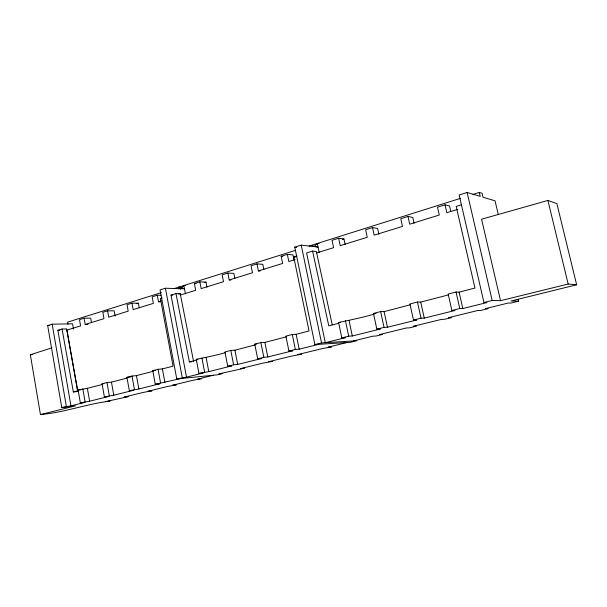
<?xml version="1.0" encoding="UTF-8"?>
<svg xmlns="http://www.w3.org/2000/svg" width="607" height="607" viewBox="0 0 607 607"><rect width="100%" height="100%" fill="white"/><g stroke="black" fill="none" stroke-linecap="round" stroke-linejoin="round"><path stroke-width="0.91" d="M180.37 289.243L183.853 285.525L185.499 285.586M314.494 246.275L317.294 243.475L319.1 243.695M213.55 375.202L197.821 379.056L201.721 378.647L192.662 380.323L172.38 385.286L176.349 384.853L167.403 386.507L147.842 391.295L151.879 390.832L143.04 392.471L124.169 397.092L128.274 396.606L105.83 401.584L109.973 401.083C86.505 403.989 64.084 412.563 40.441 414.566L30.35 354.746L51.99 347.811M40.441 414.566L75.397 405.871L61.755 407.54L47.68 325.602L52.179 324.176L72.567 323.812L73.485 329.04M178.898 288.833L178.587 287.187L184.49 288.826L165.415 288.234L160.066 289.934L176.766 378.935L217.397 374.815L222.701 373.517L218.877 373.904L244.318 368.237L240.569 368.593L262.937 363.115L272.293 361.393L268.635 361.719L291.891 356.021L301.368 354.283L297.825 354.571L322.029 348.638L331.619 346.885L328.197 347.128L347.022 342.523M314.912 344.571L321.551 342.917L356.711 340.755L350.36 342.302L314.912 344.571L294.767 247.178L301.231 245.129L318.053 247.079L310.959 245.478M472.99 194.415L479.287 192.434L480.213 196.387L467.132 192.472L459.158 194.999L483.954 302.521L486.837 302.582L462.822 308.546L459.795 308.531L451.896 310.496L448.171 294.054L456.039 292.013L459.089 292.149L474.955 288.044L456.191 206.418L461.434 204.787M161.439 292.589L67.582 322.165L67.976 324.442M174.072 288.613L295.632 250.304M309.153 246.04L460.387 198.39M91.498 322.56L90.709 318.144L84.092 318.212L79.494 319.654L80.587 325.876L66.96 330.087L77.582 391.067M115.11 316.209L114.131 310.822L107.598 310.83L102.826 312.324L103.964 318.652L85.192 324.449L84.092 318.212M139.261 307.802L138.419 303.227L131.977 303.166L127.03 304.722L128.206 311.156L108.736 317.173L107.598 310.83M160.908 295.29L157.289 295.214L152.152 296.831L153.374 303.379L133.161 309.623L131.977 303.166M180.416 295.025L195.689 290.305L194.392 283.56L199.862 281.845L206.001 282.103L206.972 287.134M234.863 278.522L233.847 273.4L227.853 273.051L222.17 274.834L223.513 281.709L201.167 288.613L199.862 281.845M263.878 269.561L262.823 264.341L256.989 263.893L251.07 265.76L252.474 272.763L229.211 279.948L227.853 273.051M256.989 263.893L258.407 270.927L282.634 263.438L281.178 256.298L287.346 254.363L292.999 254.91L294.099 260.228M345.133 244.469L343.964 238.976L338.638 238.248L332.037 240.319L333.6 247.694L316.74 252.899M378.889 234.272L377.622 228.46L372.539 227.595L365.642 229.765L367.273 237.284L340.216 245.645L338.638 238.248M414.118 223.399L412.79 217.465L407.972 216.464L400.757 218.732L402.464 226.411L374.185 235.152L372.539 227.595M450.751 211.168L449.559 205.97L445.037 204.825L437.488 207.192L439.271 215.037L409.695 224.18L407.972 216.464M136.78 303.743L138.419 303.227M204.445 282.589L206.001 282.103M342.318 239.492L343.964 238.976M61.755 407.54L70.943 405.84L57.877 330.314L62.051 329.024L66.611 328.911L77.886 391.477M162.145 297.885L160.377 298.432L173.071 366.15L162.403 368.912L158.048 369.284L152.759 370.657L155.278 384.277L159.633 383.814L138.866 388.973L129.344 390.726L126.924 377.357L132.007 376.037L136.438 375.627L153.525 371.211M225.5 352.637C215.834 355.399 206.039 357.303 196.266 359.374L198.944 373.419L203.17 373.009L186.516 377.144L171.022 295.123L175.984 293.583L180.241 293.682L193.61 361.597M286.231 336.877L264.88 342.401L260.889 342.614L254.765 344.207L257.672 358.805L263.817 357.28L267.793 356.962L292.802 350.755L288.924 351.036L285.897 336.134L292.286 334.472L296.148 334.305L309.031 330.974L293.75 256.951L296.944 255.957M332.249 324.836L316.338 251.488L312.59 251.086L306.596 252.952L325.284 342.689L345.466 337.682L341.824 337.879L338.577 322.469C350.527 319.995 362.47 317.453 374.314 314.145M178.595 294.19L180.241 293.682M157.289 295.214L158.526 301.793L161.136 300.981M295.108 259.584L288.818 261.526L287.346 254.363M457.511 209.4L446.835 212.7L445.037 204.825M547.901 200.447L481.563 219.21L500.54 300.693L568.167 284.038L576.65 284.789L556.869 203.603L547.901 200.447L568.167 284.038M102.173 384.527L87.378 388.328L78.106 390.013L80.352 402.911L89.631 401.197L108.888 396.417L104.389 396.932L102.09 383.799L106.991 382.524L111.453 382.152L126.84 378.131M198.944 373.419L208.808 371.605L231.821 365.892L227.701 366.264L224.954 351.939L230.827 350.421L234.909 350.216L255.243 344.897M341.824 337.879L348.706 336.164L352.31 335.982L380.316 329.024L376.841 329.169L373.48 313.432L380.65 311.573L384.087 311.626L410.514 304.722M448.573 294.873L420.712 302.081L417.449 302.02L409.945 303.963L413.496 320.048L416.774 319.972L387.478 327.249L384.041 327.378L376.841 329.169M62.051 329.024L73.348 391.955L78.432 390.635M175.984 293.583L189.399 361.931L197.085 359.936M338.653 323.311L328.782 325.86L312.59 251.086M104.389 396.932L113.79 395.203L133.775 390.233L129.344 390.726M155.278 384.277L181.061 378.495M176.766 378.935L186.516 377.144M227.701 366.264L233.596 364.799L237.694 364.435L261.678 358.479L257.672 358.805M288.924 351.036L295.336 349.442L299.19 349.169L318.675 344.328M413.496 320.048L421.03 318.174L424.27 318.114L454.962 310.496L451.896 310.496M483.954 302.521L492.171 300.48L500.54 300.693M70.943 405.84L84.912 402.373L80.352 402.911M576.65 284.789L511.124 300.966L518.666 301.155L518.234 299.312M353.403 340.959L372.857 336.195L376.082 336.02L382.645 334.411L379.451 334.578L406.394 327.977L409.459 327.856L416.303 326.187L413.276 326.293L441.395 319.411L444.278 319.343L451.426 317.598L448.581 317.651L477.959 310.458L480.645 310.45L488.119 308.622L485.463 308.614L508.4 302.999L510.927 303.045L518.666 301.155M73.348 391.955L76.975 391.576M78.106 390.013L80.837 389.732M126.924 377.357L130.475 377.023M152.759 370.657L155.377 370.429M102.09 383.799L103.88 383.647M189.399 361.931L191.926 361.734M196.266 359.374L197.958 359.245M254.765 344.207L256.374 344.116M30.35 354.746L32.232 354.64M57.877 330.314L59.706 330.269M338.577 322.469L340.406 322.423M47.68 325.602L49.539 325.564M85.192 324.449L88.03 324.396M158.526 301.793L160.331 301.816M373.48 313.432L376.09 313.462M171.022 295.123L172.729 295.161M178.587 287.187L180.233 287.24M194.392 283.56L196.152 283.628M229.211 279.948L230.926 280.032M258.407 270.927L260.069 271.033M293.75 256.951L295.283 257.087M281.178 256.298L282.801 256.45M294.767 247.178L296.648 247.39M479.287 192.434L482.079 193.299L482.997 197.222L495.054 200.834L498.309 214.643M467.132 192.472L492.171 300.48M459.089 292.149L462.822 308.546M456.039 292.013L459.795 308.531M420.712 302.081L424.27 318.114M417.449 302.02L421.03 318.174M384.087 311.626L387.478 327.249M380.65 311.573L384.041 327.378M349.055 320.617L352.31 335.982M345.429 320.693L348.706 336.164M317.294 243.475L319.183 252.482M301.231 245.129L321.551 342.917M296.148 334.305L299.19 349.169M292.286 334.472L295.336 349.442M264.88 342.401L267.793 356.962M260.889 342.614L263.817 357.28M234.909 350.216L237.694 364.435M230.827 350.421L233.596 364.799M206.114 357.599L208.808 371.605M201.903 357.91L204.605 372.008M183.853 285.525L185.431 293.788M165.415 288.234L182.244 377.569M162.403 368.912L164.929 382.501M158.048 369.284L160.582 382.956M136.438 375.627L138.866 388.973M132.007 376.037L134.451 389.459M111.453 382.152L113.79 395.203M87.378 388.328L89.631 401.197M106.991 382.524L109.298 395.711M82.818 388.791L85.086 401.735M52.179 324.176L66.353 406.394"/></g></svg>
